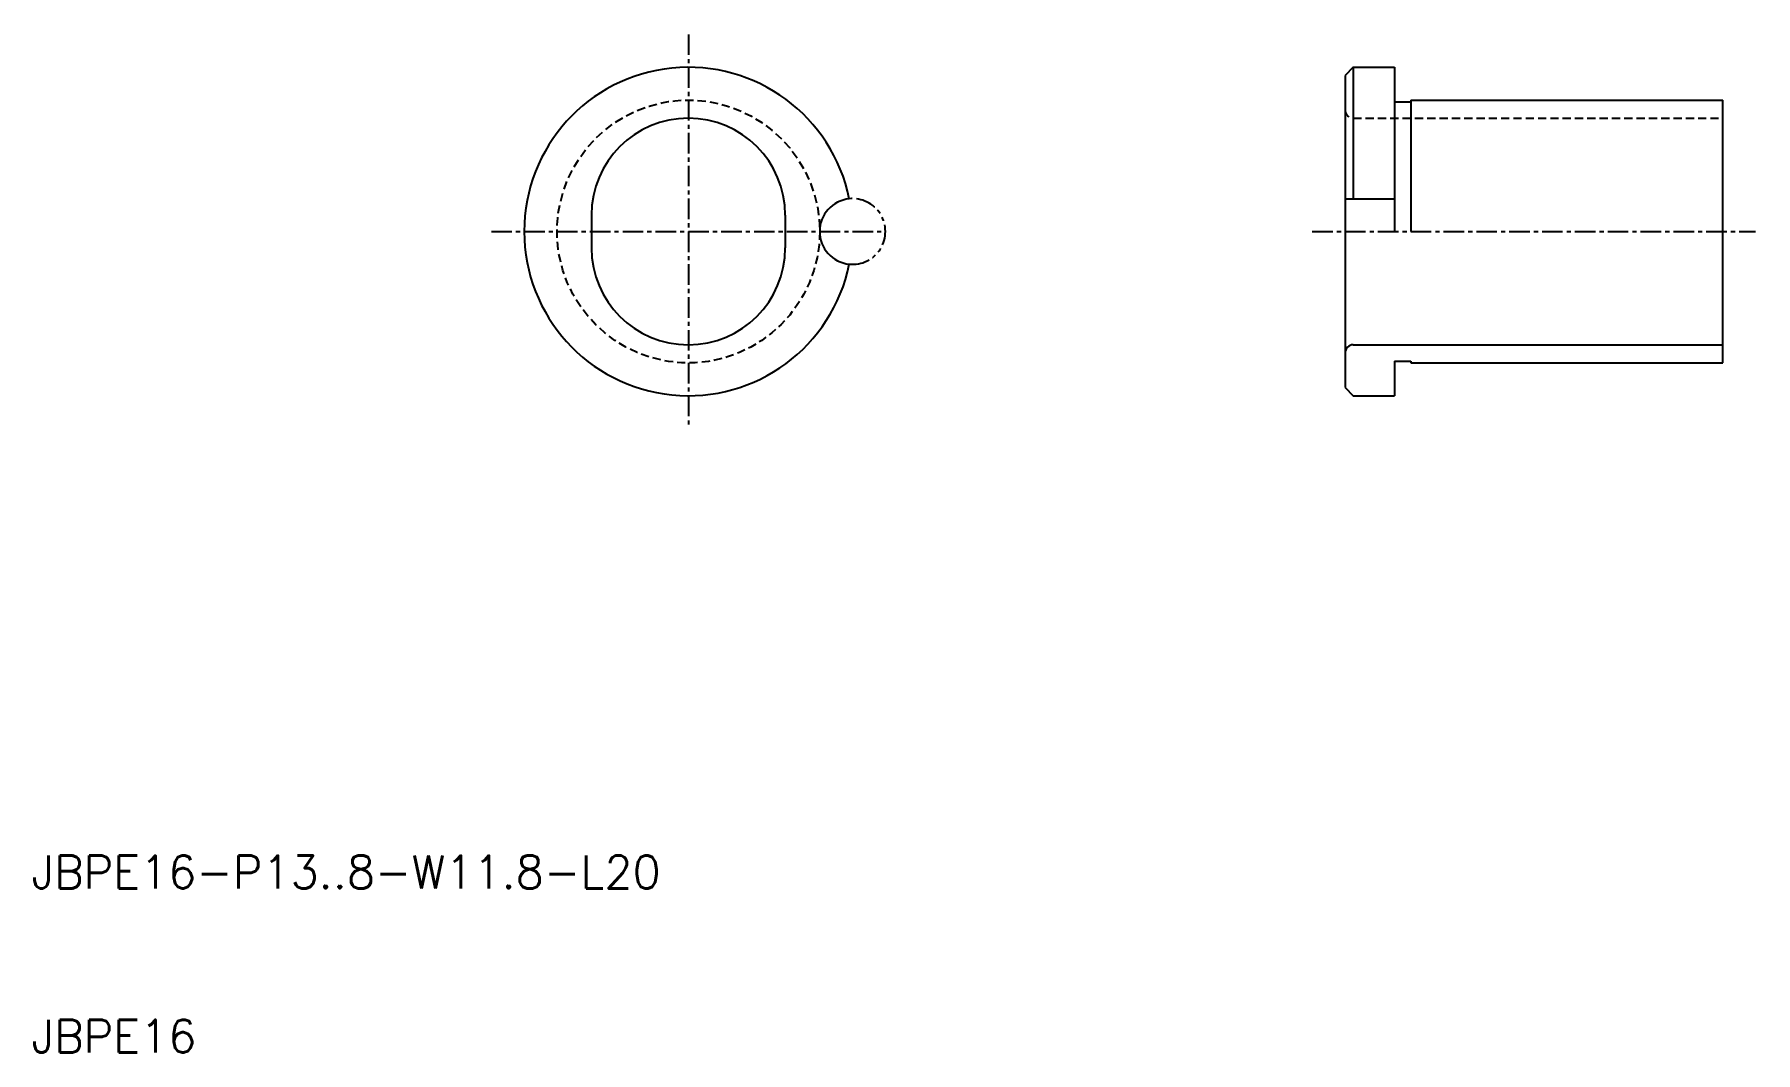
# Model space of a CAD drawing. Extents: x 10 to 115, y 10 to 72.
import ezdxf

# ---------------------------------------------------------------- set-up
doc = ezdxf.new("R2010")
doc.units = 0
for name, pattern in [('CENTER', [2, 1.25, -0.25, 0.25, -0.25]), ('DASHED', [0.75, 0.5, -0.25]), ('PHANTOM', [2.5, 1.25, -0.25, 0.25, -0.25, 0.25, -0.25])]:
    doc.linetypes.add(name, pattern=pattern)
doc.layers.get('0').update_dxf_attribs({"linetype": 'CONTINUOUS'})
doc.layers.add('CENTER', color=1, linetype='CENTER')
doc.styles.get("Standard").update_dxf_attribs({"font": 'txt.shx'})

msp = doc.modelspace()

# ---------------------------------------------------------------- linework, layer by layer
at = {"color": 7, "linetype": 'CONTINUOUS'}
for p, q in [((90.5, 70), (90, 69.5)), ((90, 69.5), (90, 50.5)), ((90.5, 70), (93, 70)), ((90.5, 70), (90.5, 61.99)), ((93, 70), (93, 60)), ((93, 67.9), (94, 67.9)), ((94, 68), (113, 68)), ((94, 68), (94, 60)), ((113, 52), (113, 68)), ((90, 61.99), (93, 61.99)), ((44.1, 61), (44.1, 59)), ((55.9, 61), (55.9, 59)), ((90.5, 53.1), (113, 53.1)), ((93, 52.1), (93, 50)), ((93, 52.1), (94, 52.1)), ((94, 52.1), (94, 52)), ((94, 52), (113, 52)), ((90, 50.5), (90.5, 50)), ((90.5, 50), (93, 50))]:
    msp.add_line(p, q, dxfattribs=at)
at = {"color": 3, "linetype": 'DASHED'}
msp.add_line((90.5, 66.9), (113, 66.9), dxfattribs=at)
msp.add_circle((50, 60), 8, dxfattribs=at)
at = {"color": 7, "linetype": 'CONTINUOUS'}
for centre, radius, start, end in [((50, 60), 10, 11.4783, 348.5217), ((50, 61), 5.9, 0, 180), ((60, 60), 2, 95.7392, 264.2608), ((50, 59), 5.9, 180, 0), ((90.5, 52.6), 0.5, 90, 180)]:
    msp.add_arc(centre, radius, start, end, dxfattribs=at)
at = {"color": 3, "linetype": 'DASHED'}
msp.add_arc((90.5, 67.4), 0.5, 180, 270, dxfattribs=at)
at = {"color": 3, "linetype": 'PHANTOM'}
msp.add_arc((60, 60), 2, 264.2608, 95.7392, dxfattribs=at)
at = {"layer": 'CENTER', "color": 1, "linetype": 'CENTER'}
for p, q in [((50, 72), (50, 48)), ((38, 60), (62, 60)), ((88, 60), (115, 60))]:
    msp.add_line(p, q, dxfattribs=at)

# ---------------------------------------------------------------- texts
at = {"color": 7, "linetype": 'CONTINUOUS'}
for s, p in [('JBPE16-P13..8-W11.8-L20 ', (10, 20)), ('JBPE16', (10, 10))]:
    msp.add_text(s, height=2, dxfattribs=at).set_placement(p)

doc.saveas('drawing.dxf')
